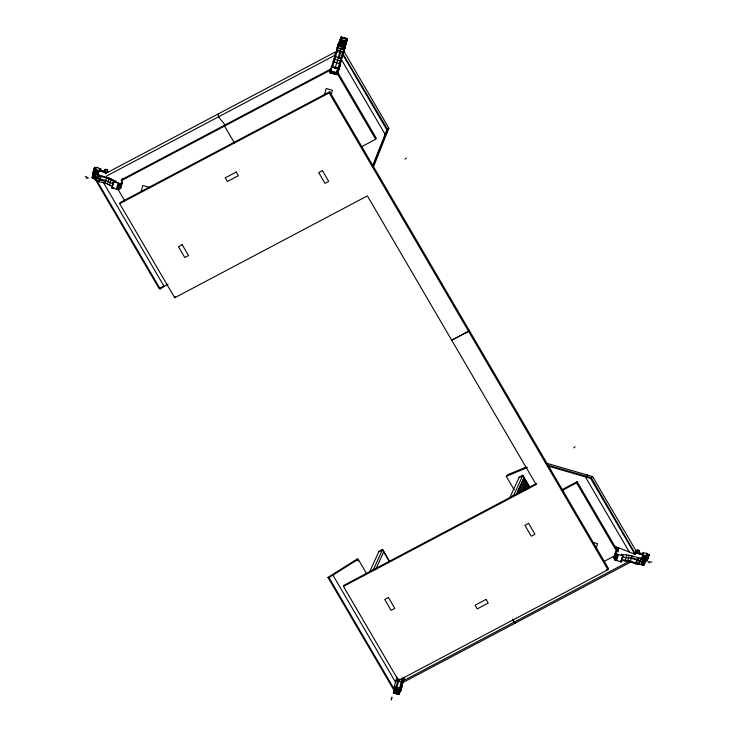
<?xml version="1.0" encoding="UTF-8"?>
<svg xmlns="http://www.w3.org/2000/svg" width="737" height="737" viewBox="0 0 737 737"><rect width="100%" height="100%" fill="white"/><g stroke="black" fill="none" stroke-linecap="round" stroke-linejoin="round"><path stroke-width="1.11" d="M96.105 167.603L94.778 167.585M337.629 69.278L337.813 68.126L331.604 66.312L329.798 72.806L336.008 74.612L338.467 69.25L336.929 74.778M338.688 43.05C346.611 41.475 344.225 45.058 342.742 49.517L337.159 47.887L338.836 42.396M107.418 170.072L107.27 170.146A2.266 0.654 15.5 0 1 107.445 170.487L107.39 170.929A2.764 0.801 15.5 0 1 108.072 171.417L108.072 171.417M94.889 167.585L94.907 167.815A1.603 0.461 15.5 0 0 94.962 168.193A6.919 1.999 15.5 0 0 95.644 168.773L96.068 169.593L95.239 172.578M106.616 172.78L97.975 170.662L96.068 169.593M343.267 42.009L342.558 44.073M345.69 43.419L345.92 42.617L339.711 40.811L339.49 41.585L341.148 36.933L347.394 38.812L346.943 40.728M92.328 177.424L94.787 179.027A2.948 0.848 15.5 0 0 96.354 179.708L98.122 172.882L96.4 171.721L98.214 171.629L95.239 170.533L95.607 169.667L106.579 172.541M401.582 688.358L402.236 685.871M394.516 688.699L393.346 692.955L398.966 694.53L400.173 690.587M398.966 694.53L401.066 688.054L400.034 691.868L399.141 691.61M398.293 678.869L396.488 678.455L396.865 676.944M399.15 679.173L402.743 680.168L399.822 690.901L393.613 689.113L396.534 678.353M395.916 690.91L398.957 679.91M344.934 48.283L345.091 47.509L342.825 54.814M345.994 43.925L346.906 40.811M400.679 691.214L400.827 690.689M342.161 57.375L342.337 56.961M112.466 186.378L107.445 184.093L109.15 178.013L99.394 175.268L97.8 174.328L98.122 172.882M340.743 38.914L340.853 38.14M646.754 554.279L646.929 553.496A1.714 0.497 15.5 0 0 647.224 553.312L646.496 553.165A3.234 0.93 15.5 0 0 645.971 553.284A1.667 0.479 15.5 0 0 645.658 553.423L644.202 552.907A1.76 0.507 15.5 0 0 643.714 552.759L642.811 552.695L643.152 553.367A2.1 0.608 15.5 0 1 643.383 553.644A4.505 1.299 15.5 0 1 643.263 554.049L635.791 551.479M648.007 555.108A6.919 1.999 15.5 0 1 647.022 555.201L645.584 555.569L646.321 555.91L645.907 556.757L642.738 556.057L644.055 557.061L641.798 557.061L640.904 558.333L629.232 555.302L627.519 561.382L621.844 560.544M629.241 555.339L621.328 554.298L621.531 554.915A4.155 1.198 15.5 0 0 623.005 555.919L621.346 561.889L614.612 559.945L613.875 557.817L615.533 551.856L617.643 550.843L618.693 548.549L615.423 547.6M340.079 66.247L339.923 66.754M100.868 169.049L100.075 169.353A2.1 0.608 15.5 0 0 99.679 169.455A4.505 1.299 15.5 0 0 99.44 169.823L105.308 171.26L105.032 170.634A3.952 1.142 15.5 0 1 105.004 170.21C106.985 170.072 103.65 168.81 106.81 169.473M334.985 68.2L335.178 67.353L334.985 67.887M343.442 52.576L347.145 40.019M108.228 171.887L107.639 171.629A1.907 0.553 15.5 0 1 106.764 171.15L106.819 171.085A4.708 1.363 15.5 0 0 107.703 171.371L107.989 171.445M338.523 43.833L338.651 43.17M402.264 685.779L402.476 684.885M339.766 66.431L340.135 65.575M402.724 680.076L403.194 678.298L402.301 678.04L398.92 690.661M399.482 692.255L393.899 690.624M341.36 60.71L341.6 59.918M403.977 679.164L404.208 678.224M400.652 689.583L400.642 689.417M338.476 44.027L338.2 45.095M331.604 66.312L331.383 67.445L338.707 43.584L338.532 44.552M332.461 66.726L332.304 67.104M339.379 68.532L339.038 69.232M340.724 41.438L345.893 42.967L346.049 42.322L339.849 40.517L339.14 43.022M106.736 177.027L105.078 182.997L107.464 184.01M334.064 60.296L335.418 54.999L334.865 52.244L105.188 173.702M627.583 561.308L630.218 561.769L631.876 555.799M337.767 72.41L342.53 54.059L344.501 52.235L388.878 128.137L373.272 167.382M338.384 70.945L340.77 61.954M338.274 71.553L339.103 68.338M400.32 690.965L402.319 684.277M337.555 60.167L340.918 48.126M339.213 57.818L340.577 52.649M336.008 74.612L337.813 68.126M337.675 69.214L346.049 42.322M341.056 60.895L341.609 58.776M400.292 691.315L400.467 690.643L400.292 691.315L399.399 691.048M341.857 57.845L342.346 55.994M342.585 55.109L345.349 44.828M344.962 46.873L345.994 43.944M393.604 692.209L393.383 692.9M337.804 47.822L337.933 47.343M344.142 49.158L343.166 52.788A150.044 6.615 -73.7 0 0 339.794 65.538M341.084 37.099L347.403 38.665L347.127 39.522M403.987 679.265L404.272 678.215M337.961 45.187L343.562 46.744L342.742 49.517M94.511 167.299L92.788 173.407L93.498 173.564M94.649 167.235L92.788 173.407L93.341 173.167M92.991 173.517L94.649 167.548M92.088 177.691L93.535 172.117L95.202 172.301A1.64 0.479 15.5 0 1 96.63 172.366L97.275 172.504M92.226 177.442L95.027 167.566M93.516 173.628L95.147 167.594M92.401 177.986L93.535 172.117M92.807 178.114L94.299 172.753M93.111 178.216L95.644 168.773M94.778 172.651L95.607 169.667M93.286 178.336L94.778 172.965L93.894 172.615M93.461 178.501L95.985 169.234M93.682 178.612L94.778 172.965M93.995 178.713L95.174 173.241M96.4 171.721L96.252 173.002L96.492 172.145M94.787 179.027L96.28 173.656L95.488 173.342M97.662 171.343L97.422 172.2L94.999 171.389L95.248 170.818M97.975 172.495L98.214 171.629M109.15 178.013L116.004 181.311L115.764 182.168L106.552 177.921L99.154 176.134L97.8 174.328L96.123 180.289L99.154 181.753L105.078 182.997M97.735 181.238L99.394 175.268M99.154 181.753L100.803 175.784M104.534 171.491L104.949 169.436M104.709 171.334L105.262 169.344M105.17 183.071L105.833 180.501L95.874 177.709M109.647 185.015L111.296 179.045M122.655 178.28L121.605 180.574L122.406 182.435L120.748 188.396L118.473 189.649L111.941 187.999L113.406 181.698A4.155 1.198 15.5 0 0 115.359 181.698L116.004 181.311M111.941 187.999L113.406 181.698M116.455 188.948L118.113 182.979L113.599 182.03M117.404 189.289L119.062 183.32L118.113 182.979M118.473 189.649L120.131 183.679L122.406 182.435M120.205 188.7L121.863 182.73M141.163 191.436L142.821 185.466L150.062 187.576M324.409 94.999L326.215 88.486L332.424 90.292L331.217 94.64M339.508 41.53L339.711 40.811M340.402 41.788L340.605 41.069L339.877 43.29M596.104 548.632L597.477 543.657L593.34 542.45M614.05 558.333L615.708 552.363M614.612 559.945L616.261 553.975L615.533 551.856M618.14 550.539L618.693 548.549M615.717 560.221L617.376 554.252L623.005 555.928M616.722 560.452L618.38 554.482M621.328 555.468L621.494 554.869M620.932 562.045L622.59 556.076M625.096 560.949L626.754 554.979M622.802 557.108L631.038 558.342L631.738 555.809M637.745 552.732C636.805 550.042 641.448 550.263 638.813 552.916M637.92 552.778L638.472 550.825M638.214 552.584L638.712 550.843M638.27 552.51L638.878 550.825M638.583 552.197L639.053 550.521L638.012 550.014M638.657 552.676L639.053 550.521M638.657 552.888L639.338 550.788M647.022 555.201L644.276 564.809L640.932 564.579A2.948 0.848 15.5 0 1 639.182 564.293L635.755 563.86L637.413 557.891M637.247 564.201L638.905 558.231M641.052 558.324L641.632 557.669L643.189 558.047A1.64 0.479 15.5 0 1 644.322 558.72L645.759 559.438L642.415 559.208A2.948 0.848 15.5 0 1 640.665 558.922L639.062 564.256L640.904 558.333M640.932 564.579L642.415 559.208M642.931 557.808L643.401 556.122M643.18 559.033L643.65 557.338M641.789 564.745L643.272 559.374M643.585 558.757L644.055 557.061M642.111 564.828L643.604 559.457M642.369 564.855L643.862 559.484M642.636 564.818L644.129 559.447M642.876 564.818L644.359 559.447M643.18 564.901L644.663 559.53M645.197 558.591L645.75 556.601M643.594 565.012L645.907 556.757M646.386 555.376L644.663 561.87M644.276 564.809L645.594 559.254M644.074 564.938L646.837 555.329M644.543 561.483L645.363 561.17A6.919 1.999 15.5 0 0 646.349 561.078A1.603 0.461 15.5 0 0 646.699 560.82C650.679 552.243 648.947 555.79 646.92 553.69M648.486 554.629L646.616 560.571M646.893 560.654L648.781 554.316M647.252 560.774L649.021 554.546L647.104 560.746M343.562 46.744L344.419 44.017M338.983 43.032L339.849 40.517M394.599 688.957L394 690.919M403.139 681.955L401.729 686.866L402.42 685.042M401.766 686.221L400.633 691.02L401.481 688.588M344.326 44.469L338.762 42.764M402.255 684.378L403.452 680.315M403.683 679.394L404.309 677.349M343.424 49.508L338.108 47.96L332.673 66.671M395.99 686.995L397.722 681.016L398.616 681.292M337.159 47.887L337.528 46.975M631.038 558.342L631.406 557.467L636.943 559.567M105.833 180.501L105.594 181.357L99.615 180.077M340.899 38.011C345.128 37.744 353.438 41.521 340.945 37.642M335.068 68.403L337.546 60.167M338.753 43.852L338.283 45.501L338.366 44.671M343.304 47.61L337.73 45.98M345.893 42.967L346.04 42.497L339.831 40.692M344.833 48.301L344.096 50.079M393.927 691.149L393.641 692.08L399.122 693.71M340.697 38.997L340.301 40.148M338.292 57.633L340.927 58.398M331.208 69.729L329.798 72.806M344.686 41.641L344.603 42.46L345.81 38.545M372.544 166.046L386.888 129.97L388.878 128.137M372.83 166.451L387.588 129.325L342.852 53.755M337.509 47.048L337.905 46.081M346.399 42.239L345.773 42.073M85.271 176.327L88.348 177.976L86.275 178.29M469.036 330.194L468.511 331.337L451.707 340.218L367.385 195.876L174.715 297.776L119.698 203.679L120.223 202.528L329.706 91.757L608.486 568.577L607.961 569.729L398.477 680.5L343.46 586.412L343.986 585.261L536.674 483.371M225.034 124.958L224.545 126.091L234.357 142.877M174.715 297.776L175.24 296.624M119.698 203.679L329.181 92.899L329.706 91.757M361.71 146.645L375.695 139.256L376.22 138.105L336.956 70.945M382.65 549.443L373.373 569.719L369.679 571.672L378.956 551.396L382.65 549.443L389.578 561.29M375.492 569.802L383.682 551.893M522.883 475.282L519.189 477.235L509.884 497.53L513.578 495.577L522.883 475.282L529.811 487.129M516.103 494.776L523.915 477.733M526.135 483.49L523.049 490.225L520.331 485.563M562.607 490.252L576.592 482.864L577.117 481.712L618.113 551.838M393.834 690.053L394.092 689.5M391.338 699.828L391.937 697.239L391.107 699.68M400.034 691.868L400.596 690.339M644.488 561.87L644.764 561.299M651.877 562.045L648.192 561.723L649.518 563.031M400.366 689.832L399.822 690.901L399.205 689.344M340.172 60.959L333.99 59.117M636.98 550.097L637.929 549.903M648.32 554.583L648.357 554.85A1.603 0.461 15.5 0 1 647.998 555.108M387.118 132.54L385.138 134.374L341.194 59.19M405.055 159.201L406.345 158.013M514.15 489.81L506.273 476.342L508.254 474.499L526.209 467.028M573.828 447.875L575.109 446.686M587.371 475.052L585.39 476.885L629.343 552.05M547.886 466.024L590.604 478.396L592.585 476.563L636.961 552.446L634.981 554.279L614.483 546.163M106.837 169.418L107.436 170.026M640.96 561.327L631.158 558.314M160.159 288.103L163.08 286.269M94.345 177.801L159.183 288.72L160.215 288.959L168.054 284.031M394.406 689.519L393.383 689.279L327.956 577.384L357.169 559.042L358.2 559.282L366.639 573.718M327.956 577.384L328.988 577.624L358.2 559.282M119.891 184.536L121.623 183.587M119.173 187.115L120.905 186.166M97.634 167.529L97.662 167.52A3.234 0.94 15.5 0 1 97.993 167.843A1.667 0.479 15.5 0 1 98.122 168.11L99.523 168.46M106.764 175.922L335.418 54.999M121.541 179.69L331.604 68.605M121.015 180.841L331.079 69.757M468.511 331.337L451.717 340.227L536.149 484.522L343.46 586.412M378.781 551.773L382.475 549.82L389.412 561.695M519.014 477.622L522.708 475.669L529.654 487.544M562.128 489.635L577.117 481.712M603.953 561.493L615.119 555.587M606.45 569.655L608.486 568.577M402.273 681.356L629.969 560.903L635.994 563.004L639.486 563.446M401.72 683.162L631.388 561.695M637.616 552.133L638.334 551.792A3.952 1.142 15.5 0 0 638.703 551.479L638.26 550.751M506.273 476.342L527.397 467.544M621.89 558.609L622.304 558.462A4.155 1.198 15.5 0 1 621.65 558.112M621.171 561.189L621.586 561.032A4.201 1.216 15.5 0 1 620.932 560.691M113.903 187.594L113.691 187.659A4.155 1.198 15.5 0 1 111.748 187.668M96.446 167.686L96.169 167.787M99.559 168.46L99.652 168.469A1.76 0.507 15.5 0 1 100.14 168.598L100.858 168.976M622.083 559.678L629.859 560.894M96.4 170.035L96.068 170.569L99.283 171.887L97.22 172.2M646.183 556.195L635.386 552.612M616.261 553.975L617.376 554.252M642.701 558.655L645.207 559.291L645.216 558.453M338.108 47.96L337.205 47.73L337.426 50.125M338.347 57.486L339.241 57.744M96.51 167.704L97.137 167.41A1.714 0.497 15.5 0 1 97.017 167.216L97.689 167.437M545.454 462.91L592.585 476.563M547.48 465.065L591.295 477.751L635.312 553.975M96.234 170.173L95.488 169.961L96.206 170.229M341.038 37.255L347.247 39.061M340.301 39.393L346.501 41.208M340.199 39.651L346.408 41.456M340.024 40.176L346.233 41.991M339.444 41.392L345.653 43.197M338.836 42.451L344.419 44.109M338.734 42.682L344.308 44.312M338.541 43.243L344.124 44.874M338.43 43.649L344.004 45.279M338.338 43.953L343.921 45.574M338.255 44.211L343.838 45.841M338.154 44.524L343.737 46.145M338.071 44.791L343.654 46.422M336.533 49.867L342.742 51.682M336.109 51.35L342.318 53.165M340.982 58.251L334.773 56.436M333.207 61.696L339.416 63.511M331.41 66.846L337.62 68.652M330.397 70.715L336.597 72.53M330.112 71.719L336.312 73.525M330.084 72.622L336.376 74.373M395.981 680.481L398.616 681.246M395.972 680.546L402.172 682.361M394.249 686.488L400.449 688.294M393.899 687.796L400.099 689.611M394.286 689.113L399.859 690.744M393.715 691.343L399.297 692.973M393.632 691.647L399.214 693.277M393.586 691.84L399.15 693.572M393.466 692.365L399.049 693.996M393.503 692.559L399.085 694.19M393.466 692.679L399.039 694.309M393.365 692.752L398.947 694.383M97.966 174.374L97.846 174.337A2.948 0.848 15.5 0 1 96.289 173.656L96.28 173.656M646.257 556.03L635.616 552.446M119.062 183.32L120.131 183.679M630.218 561.769L635.755 563.86M644.11 564.616L642.968 564.173M113.166 183.845L105.879 180.537M515.541 622.968L514.058 622.24L512.703 619.126M637.487 563.344L639.219 564.302M97.542 175.176L99.154 176.134M224.868 124.756L218.548 116.805L217.995 114.042M636.98 550.207L637.072 550.309A2.266 0.654 15.5 0 0 636.611 550.438L636.289 550.797A2.764 0.801 15.5 0 0 635.386 550.825M342.53 54.059L386.888 129.97M590.604 478.396L634.981 554.279M336.431 72.097L375.695 139.256M576.592 482.864L617.007 551.995M329.181 92.899L607.961 569.729M523.417 478.829L528.862 488.143M522.8 480.183L527.701 488.557M522.183 481.528L526.54 488.972M521.566 482.873L525.38 489.396M520.948 484.218L524.753 490.741M519.714 486.908L522.432 491.57M519.097 488.262L521.271 491.984M518.479 489.608L520.11 492.399M517.862 490.953L518.949 492.813M357.169 559.042L358.293 560.958M117.819 188.994L124.746 200.851M103.226 182.223L164.167 286.472M332.94 575.146L395.631 682.361M96.529 180.021L160.215 288.959M328.988 577.624L393.825 688.524M113.36 182.887L113.166 182.555A4.201 1.216 15.5 0 0 113.949 182.629M112.65 185.466L112.457 185.134A4.155 1.198 15.5 0 0 113.047 185.19M615.008 554.897L615.561 556.509M614.289 557.467L614.842 559.088M635.699 550.981A4.708 1.363 15.5 0 0 636.528 551.202L636.611 551.221A1.907 0.553 15.5 0 1 635.644 551.23M621.346 561.889A4.155 1.198 15.5 0 1 620.204 561.207M93.24 174.098A1.603 0.461 15.5 0 1 93.221 173.803M343.682 51.903L344.004 50.752L343.682 51.903M236.199 172.034L225.227 177.829L227.365 181.505L238.337 175.701L236.199 172.034M182.177 244.712L178.465 246.674L184.812 257.535L188.525 255.573L182.177 244.712M322.373 170.579L318.66 172.532L325.008 183.393L328.72 181.431L322.373 170.579M388.445 597.514L384.732 599.476L391.08 610.337L394.792 608.375L388.445 597.514M528.641 523.381L524.928 525.343L531.285 536.195L534.988 534.242L528.641 523.381M486.07 599.421L475.098 605.224L477.244 608.891L488.216 603.087L486.07 599.421"/></g></svg>
